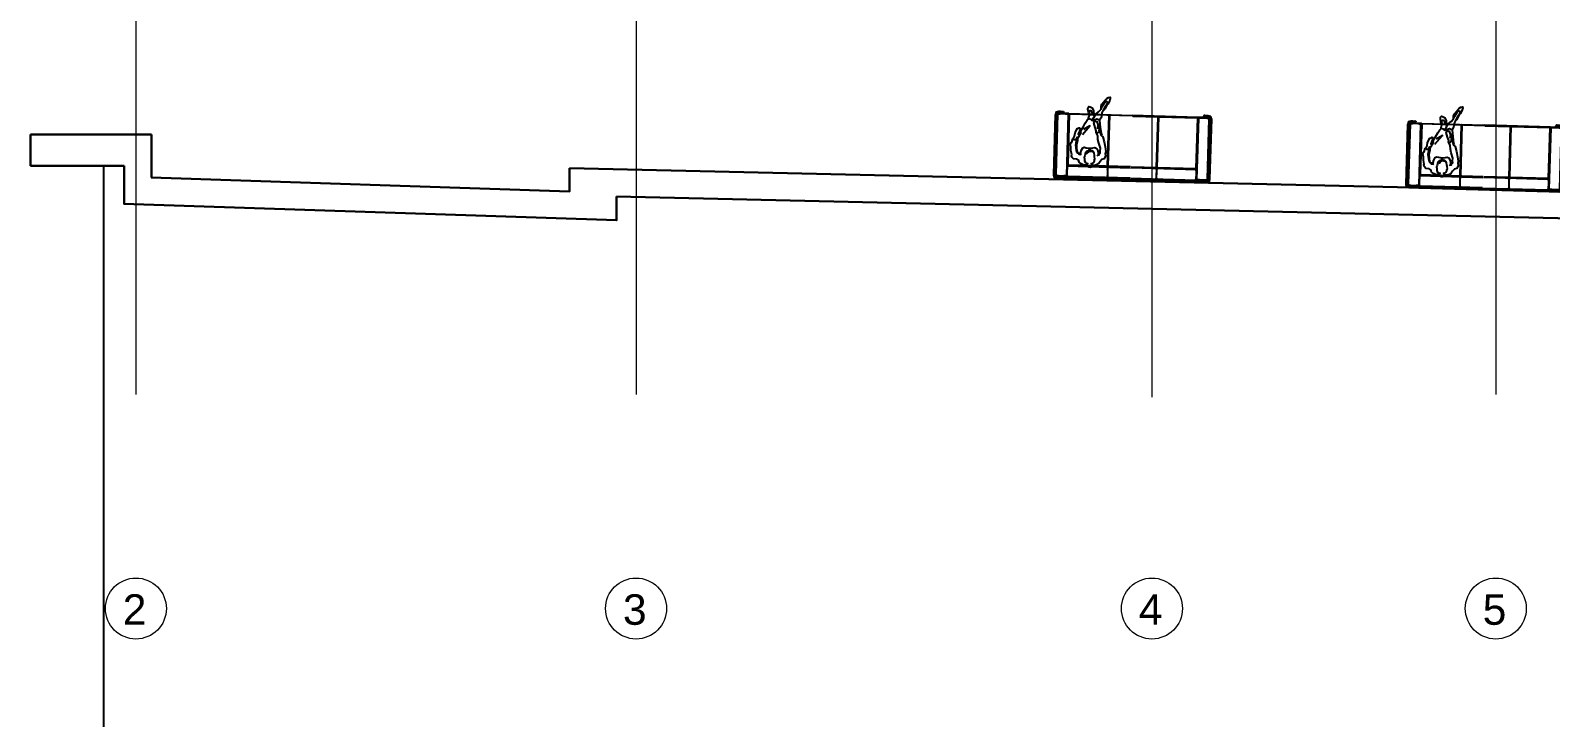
# Model space of a CAD drawing. Header units: millimetres. Extents: x 1531071 to 1560283, y -701792 to -691067.
# Drawn here: x 1545476 to 1547421, y -699335 to -698457 of the extents above; entities that cross this region are included whole.
import ezdxf

# ---------------------------------------------------------------- set-up
doc = ezdxf.new("R2010")
doc.units = ezdxf.units.MM
doc.header["$LTSCALE"] = 20
doc.header["$MEASUREMENT"] = 0
doc.linetypes.add('Dot & Dashed', pattern=[670.277762, 352.777767, -176.388884, 0, -141.111112])
doc.layers.add('mebel', color=21, linetype='Continuous')
doc.layers.add('PLEPO', color=8, linetype='Continuous')
for name, color, linetype, lineweight in [('OXLAR', 6, 'Continuous', 5), ('RAZMERI', 251, 'Continuous', 5), ('wall ext', 30, 'Continuous', 30)]:
    doc.layers.add(name, color=color, linetype=linetype, lineweight=lineweight)
doc.styles.add('СГЕНЕРИР_СТИЛЬ_1', font='arial.ttf')

# ---------------------------------------------------------------- blocks, each defined once
blk = doc.blocks.new('werr')
at = {"layer": 'mebel'}
for p, q in [((1475467, -813384), (1475475, -813350)), ((1475467, -813505), (1475467, -813384)), ((1475475, -813350), (1475512, -813343)), ((1475475, -813350), (1475478, -813353)), ((1475478, -813353), (1475493, -813370)), ((1475480, -813384), (1475484, -813360)), ((1475480, -813505), (1475480, -813384)), ((1475512, -813357), (1475484, -813360)), ((1475494, -813370), (1475503, -813370)), ((1475494, -813505), (1475494, -813370)), ((1475494, -813384), (1475494, -813505)), ((1475495, -813438), (1475497, -813404)), ((1475497, -813404), (1475503, -813370)), ((1475503, -813370), (1476286, -813370)), ((1475512, -813343), (1476281, -813343)), ((1476281, -813357), (1475512, -813357)), ((1476281, -813370), (1475512, -813370)), ((1476314, -813351), (1476281, -813343)), ((1476305, -813360), (1476281, -813357)), ((1476295, -813370), (1476286, -813370)), ((1476286, -813370), (1476291, -813404)), ((1476291, -813404), (1476293, -813438)), ((1476311, -813353), (1476295, -813370)), ((1476295, -813383), (1476295, -813370)), ((1476295, -813430), (1476295, -813384)), ((1476305, -813360), (1476308, -813384)), ((1476308, -813384), (1476308, -813406)), ((1476308, -813440), (1476308, -813406)), ((1476311, -813353), (1476314, -813351)), ((1476314, -813351), (1476322, -813384)), ((1476322, -813384), (1476322, -813395)), ((1476322, -813395), (1476322, -813406)), ((1476322, -813406), (1476322, -813430)), ((1475467, -815176), (1475467, -813505)), ((1475480, -813505), (1475480, -815176)), ((1475492, -813519), (1475526, -813515)), ((1475492, -814323), (1475492, -813519)), ((1475494, -813505), (1475494, -813519)), ((1475497, -813472), (1475495, -813438)), ((1475503, -813505), (1475497, -813472)), ((1476286, -813505), (1475503, -813505)), ((1475526, -813515), (1475560, -813513)), ((1475560, -813513), (1475594, -813515)), ((1475594, -813515), (1475627, -813519)), ((1475627, -813519), (1475627, -814323)), ((1475635, -813513), (1475636, -813515)), ((1475636, -813515), (1475641, -813519)), ((1476289, -813519), (1475641, -813519)), ((1475641, -813519), (1475641, -814323)), ((1476291, -813472), (1476286, -813505)), ((1476287, -813508), (1476287, -813513)), ((1476289, -813519), (1476293, -813515)), ((1476289, -814323), (1476289, -813519)), ((1476293, -813438), (1476291, -813472)), ((1476293, -813515), (1476295, -813513)), ((1476295, -813430), (1476295, -813433)), ((1476299, -813437), (1476295, -813430)), ((1476295, -813433), (1476299, -813443)), ((1476295, -813434), (1476299, -813443)), ((1476295, -813513), (1476295, -813434)), ((1476295, -813513), (1476295, -814329)), ((1476299, -813437), (1476308, -813440)), ((1476299, -813443), (1476299, -813437)), ((1476299, -813443), (1476308, -813447)), ((1476304, -813445), (1476308, -813447)), ((1476318, -813437), (1476308, -813440)), ((1476308, -813440), (1476308, -813447)), ((1476308, -813447), (1476308, -813447)), ((1476308, -813447), (1476309, -813447)), ((1476309, -813447), (1476319, -813443)), ((1476318, -813437), (1476322, -813430)), ((1476318, -813443), (1476318, -813437)), ((1476319, -813443), (1476318, -813443)), ((1476322, -813433), (1476319, -813443)), ((1476322, -813430), (1476322, -813433)), ((1476322, -813433), (1476322, -813431)), ((1476322, -813433), (1476322, -813433)), ((1475526, -814029), (1475492, -814025)), ((1475526, -814029), (1475492, -814034)), ((1475494, -814034), (1475494, -814025)), ((1475560, -814028), (1475526, -814029)), ((1475560, -814031), (1475526, -814029)), ((1475594, -814029), (1475560, -814028)), ((1475594, -814029), (1475560, -814031)), ((1475593, -814029), (1475594, -814029)), ((1475594, -814029), (1475593, -814029)), ((1475627, -814025), (1475594, -814029)), ((1475627, -814034), (1475594, -814029)), ((1475635, -814028), (1475636, -814029)), ((1475636, -814029), (1475635, -814031)), ((1475641, -814025), (1475636, -814029)), ((1475636, -814029), (1475641, -814034)), ((1476289, -814025), (1475641, -814025)), ((1476289, -814034), (1475641, -814034)), ((1476293, -814029), (1476289, -814025)), ((1476293, -814029), (1476289, -814034)), ((1476295, -814028), (1476293, -814029)), ((1476295, -814031), (1476293, -814029)), ((1475492, -814332), (1475492, -815163)), ((1475627, -815163), (1475627, -814332)), ((1475641, -814332), (1475641, -815163)), ((1476289, -814332), (1476289, -815163)), ((1476295, -815169), (1476295, -814326)), ((1475526, -814656), (1475492, -814652)), ((1475526, -814656), (1475492, -814661)), ((1475494, -814661), (1475494, -814652)), ((1475560, -814655), (1475526, -814656)), ((1475560, -814658), (1475526, -814656)), ((1475594, -814656), (1475560, -814655)), ((1475594, -814656), (1475560, -814658)), ((1475593, -814656), (1475594, -814656)), ((1475594, -814656), (1475593, -814656)), ((1475627, -814652), (1475594, -814656)), ((1475627, -814661), (1475594, -814656)), ((1475635, -814655), (1475636, -814656)), ((1475636, -814656), (1475635, -814658)), ((1475641, -814652), (1475636, -814656)), ((1475636, -814656), (1475641, -814661)), ((1476289, -814652), (1475641, -814652)), ((1476289, -814661), (1475641, -814661)), ((1476293, -814656), (1476289, -814652)), ((1476293, -814656), (1476289, -814661)), ((1476295, -814655), (1476293, -814656)), ((1476295, -814658), (1476293, -814656)), ((1475492, -815163), (1475526, -815167)), ((1475494, -815176), (1475494, -815163)), ((1475526, -815167), (1475560, -815169)), ((1475560, -815169), (1475594, -815167)), ((1475594, -815167), (1475627, -815163)), ((1475635, -815169), (1475641, -815163)), ((1475641, -815163), (1476289, -815163)), ((1476287, -815169), (1476287, -815179)), ((1476289, -815163), (1476295, -815169)), ((1476295, -815248), (1476295, -815169)), ((1475467, -815298), (1475467, -815176)), ((1475475, -815332), (1475467, -815298)), ((1475475, -815332), (1475478, -815329)), ((1475512, -815338), (1475475, -815332)), ((1475478, -815329), (1475484, -815322)), ((1475480, -815298), (1475480, -815176)), ((1475484, -815322), (1475480, -815298)), ((1475490, -815314), (1475484, -815322)), ((1475484, -815322), (1475512, -815325)), ((1475490, -815314), (1475493, -815311)), ((1475494, -815298), (1475494, -815176)), ((1475494, -815311), (1475494, -815176)), ((1476295, -815311), (1475494, -815311)), ((1475495, -815244), (1475497, -815210)), ((1475497, -815278), (1475495, -815244)), ((1475497, -815210), (1475503, -815176)), ((1475503, -815311), (1475497, -815278)), ((1475503, -815176), (1476286, -815176)), ((1476286, -815311), (1475503, -815311)), ((1475512, -815311), (1476281, -815311)), ((1475512, -815325), (1476281, -815325)), ((1476281, -815338), (1475512, -815338)), ((1476281, -815325), (1476305, -815321)), ((1476281, -815338), (1476314, -815331)), ((1476286, -815176), (1476291, -815210)), ((1476287, -815179), (1476286, -815179)), ((1476291, -815278), (1476286, -815311)), ((1476291, -815210), (1476293, -815244)), ((1476293, -815244), (1476291, -815278)), ((1476295, -815248), (1476299, -815239)), ((1476295, -815252), (1476299, -815245)), ((1476295, -815298), (1476295, -815248)), ((1476295, -815299), (1476295, -815311)), ((1476298, -815315), (1476295, -815312)), ((1476305, -815321), (1476298, -815315)), ((1476308, -815235), (1476299, -815239)), ((1476299, -815239), (1476299, -815245)), ((1476299, -815245), (1476308, -815242)), ((1476304, -815237), (1476308, -815235)), ((1476308, -815298), (1476305, -815321)), ((1476305, -815321), (1476311, -815328)), ((1476308, -815235), (1476308, -815235)), ((1476309, -815235), (1476308, -815235)), ((1476308, -815242), (1476308, -815235)), ((1476308, -815242), (1476318, -815245)), ((1476308, -815275), (1476308, -815242)), ((1476308, -815275), (1476308, -815298)), ((1476319, -815239), (1476309, -815235)), ((1476314, -815331), (1476311, -815328)), ((1476314, -815331), (1476322, -815298)), ((1476319, -815239), (1476318, -815239)), ((1476318, -815245), (1476322, -815252)), ((1476322, -815248), (1476319, -815239)), ((1476322, -815248), (1476322, -815250)), ((1476322, -815248), (1476322, -815248)), ((1476322, -815252), (1476322, -815248)), ((1476322, -815298), (1476322, -815252))]:
    blk.add_line(p, q, dxfattribs=at)

msp = doc.modelspace()

# ---------------------------------------------------------------- linework, layer by layer
at = {"color": 0, "lineweight": 30, "ltscale": 0.5}
msp.add_line((1545476.1, -698589.9), (1545476.1, -698629.9), dxfattribs=at)
at = {"color": 0, "lineweight": 30, "ltscale": 0.5, "flags": 128}
for points in [[(1545631.1, -698589.9), (1545476.1, -698589.9)], [(1545631.1, -698644.9), (1545631.1, -698589.9)], [(1545476.1, -698629.9), (1545596.1, -698629.9)], [(1545596.1, -698629.9), (1545596.1, -698678.8)], [(1546166.1, -698632.9), (1546166.1, -698662.5), (1546166.1, -698662.6), (1545630.8, -698644.9)], [(1549757.7, -698688.1), (1547745.7, -698669.2), (1546166.1, -698632.9)], [(1545595.8, -698678.7), (1546226.1, -698699.6), (1546226.1, -698699.5), (1546226.1, -698669.3)], [(1549611, -698719.5), (1547745.2, -698704.2), (1546226.1, -698669.3)]]:
    msp.add_lwpolyline(points, dxfattribs=at)
at = {"layer": 'OXLAR', "color": 6, "linetype": 'Dot & Dashed', "ltscale": 0.15}
for p, q in [((1545611.1, -695853.3), (1545611.1, -699157)), ((1546251.1, -695853.3), (1546251.1, -699157)), ((1546911.1, -695856.6), (1546911.1, -699160.2)), ((1547351.1, -695853.3), (1547351.1, -699157))]:
    msp.add_line(p, q, dxfattribs=at)
at = {"layer": 'PLEPO', "color": 1}
for p, q in [((1546841.5, -698580.7, -45.4), (1546841.3, -698582.8, -45.4)), ((1546842.1, -698579.5, -45.4), (1546841.5, -698580.7, -45.4)), ((1546842, -698577, -45.4), (1546841.9, -698578.2, -45.4)), ((1546841.9, -698578.2, -45.4), (1546842.1, -698579.5, -45.4)), ((1546843, -698586.8, -45.4), (1546843.1, -698585.9, -45.4)), ((1546810.4, -698595.5, -45.4), (1546811.3, -698596.3, -45.4)), ((1546811.3, -698596.3, -45.4), (1546813.1, -698596.2, -45.4)), ((1546813.1, -698596.2, -45.4), (1546814.4, -698595.5, -45.4)), ((1546840.3, -698586.9, -45.4), (1546841, -698587.7, -45.4)), ((1546841, -698587.7, -45.4), (1546842, -698587.7, -45.4)), ((1546842, -698587.7, -45.4), (1546843, -698586.8, -45.4)), ((1547291.2, -698599.2, -45.4), (1547292, -698600, -45.4)), ((1547292, -698600, -45.4), (1547292.9, -698600.1, -45.4)), ((1547292.5, -698593.1, -45.4), (1547292.3, -698595.1, -45.4)), ((1547293, -698591.8, -45.4), (1547292.5, -698593.1, -45.4)), ((1547292.9, -698589.3, -45.4), (1547292.9, -698590.6, -45.4)), ((1547292.9, -698590.6, -45.4), (1547293, -698591.8, -45.4)), ((1547292.9, -698600.1, -45.4), (1547293.9, -698599.2, -45.4)), ((1547293.9, -698599.2, -45.4), (1547294.1, -698598.2, -45.4)), ((1546828, -698611.6, -45.4), (1546830.2, -698610.9, -45.4)), ((1546832.4, -698610.7, -45.4), (1546834.7, -698611.3, -45.4)), ((1547261.3, -698607.9, -45.4), (1547262.3, -698608.7, -45.4)), ((1547262.3, -698608.7, -45.4), (1547264, -698608.6, -45.4)), ((1547264, -698608.6, -45.4), (1547265.3, -698607.8, -45.4)), ((1547278.9, -698624, -45.4), (1547281.1, -698623.3, -45.4)), ((1547283.4, -698623, -45.4), (1547285.6, -698623.6, -45.4))]:
    msp.add_line(p, q, dxfattribs=at)
at = {"layer": 'PLEPO', "color": 1, "elevation": -45.4}
for points in [[(1546834.8, -698571.8), (1546835.5, -698570.4), (1546836.9, -698568.2), (1546837.9, -698566.1), (1546839.4, -698563.9), (1546842.9, -698561), (1546846.2, -698557.4), (1546847.6, -698554), (1546851.5, -698547.9), (1546853, -698547.3), (1546853.9, -698548), (1546854, -698549.7), (1546852.3, -698553.2), (1546850.5, -698556), (1546848.8, -698558.9), (1546847.2, -698562.4), (1546846.5, -698566.9), (1546845.7, -698569.1), (1546844.2, -698571.8)], [(1546846.1, -698556.8), (1546846, -698554.3), (1546847.2, -698551.3), (1546849.6, -698548.3), (1546851, -698546.3), (1546853.4, -698543.9), (1546855.5, -698542.5), (1546857.6, -698542.4), (1546857.8, -698543.7), (1546857.3, -698546), (1546855.8, -698549), (1546854.6, -698551), (1546853, -698553.2), (1546850.8, -698557.1), (1546850.1, -698558.5), (1546849, -698559.1)], [(1546831.1, -698564.9), (1546829.9, -698561.2), (1546829.3, -698557.6), (1546829.5, -698555.3), (1546830.5, -698554.3), (1546832, -698554.5), (1546834.7, -698556), (1546836.5, -698559.7), (1546836.6, -698564.4)], [(1546837.2, -698565.9), (1546835.8, -698564.7), (1546834.4, -698564.7), (1546832, -698564.9), (1546830.3, -698566.5), (1546829.7, -698569.1), (1546829.8, -698570.1)], [(1546835.2, -698564.4), (1546834.8, -698562), (1546833.8, -698560.2), (1546832.7, -698559.6), (1546831.4, -698559.5), (1546830.7, -698561.1), (1546831.3, -698563.8), (1546831.7, -698565.1)], [(1547282, -698577.2), (1547280.9, -698573.6), (1547280.2, -698569.9), (1547280.4, -698567.7), (1547281.4, -698566.6), (1547283, -698566.8), (1547285.6, -698568.3), (1547287.4, -698572), (1547287.6, -698576.8)], [(1547285.8, -698584.2), (1547286.5, -698582.8), (1547287.8, -698580.6), (1547288.8, -698578.4), (1547290.3, -698576.2), (1547293.9, -698573.3), (1547297.1, -698569.8), (1547298.5, -698566.3), (1547302.5, -698560.3), (1547303.9, -698559.7), (1547304.9, -698560.3), (1547305, -698562.1), (1547303.3, -698565.5), (1547301.5, -698568.3), (1547299.8, -698571.3), (1547298.1, -698574.7), (1547297.5, -698579.3), (1547296.6, -698581.5), (1547295.1, -698584.1)], [(1547297, -698569.1), (1547296.9, -698566.6), (1547298.1, -698563.6), (1547300.6, -698560.7), (1547301.9, -698558.7), (1547304.3, -698556.2), (1547306.4, -698554.8), (1547308.5, -698554.7), (1547308.8, -698556), (1547308.2, -698558.4), (1547306.7, -698561.3), (1547305.6, -698563.4), (1547303.9, -698565.5), (1547301.7, -698569.4), (1547301.1, -698570.8), (1547299.9, -698571.4)], [(1546827.4, -698629.3), (1546823.2, -698628.9), (1546820.4, -698627.5), (1546818.1, -698625.5), (1546817.6, -698623.9), (1546817.6, -698623.3), (1546814.8, -698621.6), (1546810.6, -698620.9), (1546808.7, -698619.1), (1546808.8, -698618.4), (1546808.2, -698617), (1546808.5, -698615.6), (1546807.4, -698610.5), (1546807.5, -698606.5), (1546806.9, -698602.4), (1546807.7, -698600), (1546808.7, -698599.7), (1546809.8, -698595.3), (1546810.9, -698594.6), (1546812.2, -698591.9), (1546813, -698587.7), (1546815.5, -698582.4), (1546816.2, -698582.7), (1546816.8, -698581.8), (1546817.6, -698581.6), (1546818.6, -698581.2), (1546819, -698581.8), (1546819, -698582.5), (1546819.6, -698582.6), (1546816.9, -698589.7), (1546817.4, -698590.2), (1546819.8, -698586.9), (1546820.1, -698587.7), (1546818.1, -698591), (1546817.1, -698593.3), (1546815.2, -698593.9), (1546814.4, -698594.8), (1546815, -698595.2), (1546813.6, -698600.8), (1546813.2, -698603.4), (1546814.2, -698610.5), (1546814.8, -698612.1), (1546815.9, -698612.3), (1546815.6, -698613.3), (1546817.9, -698614), (1546817.6, -698615.1), (1546819.5, -698615.1), (1546820.6, -698615.8)], [(1546819.5, -698586.4), (1546823, -698580.7), (1546825.9, -698575.4), (1546828.4, -698571.5), (1546830.8, -698569.6), (1546833.6, -698570.7), (1546834.7, -698572.1), (1546838.4, -698570.8), (1546840.8, -698570.1), (1546842.6, -698570.6), (1546844.2, -698572.1), (1546844.5, -698576.1), (1546845, -698580.4), (1546846.1, -698588.5), (1546847, -698590.6)], [(1546822.1, -698589.8), (1546831.8, -698579), (1546823.7, -698583.5)], [(1546840.9, -698617.3), (1546841.8, -698616.4), (1546843.5, -698616.1), (1546843.5, -698615), (1546845, -698613.7), (1546844.8, -698611.1), (1546845.2, -698607.6), (1546843, -698600.9), (1546842, -698596.3), (1546841.9, -698591.8), (1546839.6, -698587.2), (1546839.8, -698585.4), (1546838.4, -698581.1), (1546836.8, -698575.1), (1546837.3, -698574.3), (1546837.3, -698573.5), (1546838.1, -698573.4), (1546838.6, -698572.4), (1546839.9, -698573.6), (1546840.5, -698573.1), (1546842, -698577), (1546842.9, -698577.3), (1546843.6, -698580.5), (1546843.5, -698583.2), (1546843.2, -698584.6), (1546843.6, -698585.6), (1546844.5, -698586.7), (1546846.2, -698591), (1546848.3, -698592.8), (1546849.9, -698599.2), (1546851.3, -698605.9), (1546852.2, -698611.6), (1546851.3, -698614.5), (1546851.9, -698617), (1546850.2, -698621.1), (1546847.1, -698621.8), (1546844.8, -698624.4), (1546843, -698626.9), (1546840.4, -698628.6), (1546836.8, -698629.7), (1546834.6, -698629.7)], [(1547270.5, -698598.8), (1547274, -698593), (1547276.8, -698587.7), (1547279.3, -698583.8), (1547281.7, -698582), (1547284.6, -698583), (1547285.6, -698584.5), (1547289.3, -698583.2), (1547291.7, -698582.4), (1547293.6, -698583), (1547295.1, -698584.5), (1547295.5, -698588.4), (1547296, -698592.7), (1547297, -698600.8), (1547297.9, -698602.9)], [(1547288.2, -698578.2), (1547286.8, -698577.1), (1547285.4, -698577), (1547283, -698577.3), (1547281.2, -698578.8), (1547280.6, -698581.5), (1547280.8, -698582.4)], [(1547286.2, -698576.7), (1547285.8, -698574.3), (1547284.7, -698572.6), (1547283.6, -698571.9), (1547282.3, -698571.9), (1547281.7, -698573.4), (1547282.2, -698576.1), (1547282.7, -698577.4)], [(1547291.9, -698629.7), (1547292.7, -698628.8), (1547294.4, -698628.5), (1547294.5, -698627.4), (1547295.9, -698626), (1547295.7, -698623.5), (1547296.1, -698620), (1547293.9, -698613.3), (1547293, -698608.6), (1547292.8, -698604.2), (1547290.6, -698599.5), (1547290.8, -698597.8), (1547289.3, -698593.5), (1547287.7, -698587.4), (1547288.2, -698586.6), (1547288.3, -698585.8), (1547289.1, -698585.7), (1547289.6, -698584.8), (1547290.8, -698585.9), (1547291.4, -698585.5), (1547292.9, -698589.3), (1547293.9, -698589.6), (1547294.6, -698592.8), (1547294.5, -698595.5), (1547294.1, -698596.9), (1547294.6, -698597.9), (1547295.5, -698599), (1547297.1, -698603.4), (1547299.3, -698605.2), (1547300.8, -698611.6), (1547302.2, -698618.3), (1547303.1, -698624), (1547302.3, -698626.8), (1547302.8, -698629.4), (1547301.1, -698633.4), (1547298.1, -698634.1), (1547295.8, -698636.8), (1547294, -698639.3), (1547291.4, -698640.9), (1547287.7, -698642.1), (1547285.5, -698642)], [(1546815.8, -698612.2), (1546815.2, -698608.2), (1546815.1, -698602.8), (1546816.4, -698597.1), (1546816.8, -698593.8)], [(1547278.4, -698641.6), (1547274.1, -698641.2), (1547271.3, -698639.9), (1547269, -698637.9), (1547268.6, -698636.3), (1547268.6, -698635.6), (1547265.8, -698634), (1547261.5, -698633.2), (1547259.7, -698631.4), (1547259.7, -698630.8), (1547259.1, -698629.3), (1547259.5, -698627.9), (1547258.4, -698622.8), (1547258.5, -698618.9), (1547257.8, -698614.7), (1547258.7, -698612.4), (1547259.6, -698612.1), (1547260.7, -698607.7), (1547261.8, -698606.9), (1547263.2, -698604.3), (1547263.9, -698600), (1547266.5, -698594.7), (1547267.1, -698595), (1547267.8, -698594.1), (1547268.6, -698594), (1547269.5, -698593.5), (1547270, -698594.2), (1547270, -698594.8), (1547270.6, -698595), (1547267.8, -698602), (1547268.3, -698602.5), (1547270.8, -698599.3), (1547271.1, -698600.1), (1547269.1, -698603.3), (1547268, -698605.7), (1547266.1, -698606.3), (1547265.3, -698607.2), (1547265.9, -698607.5), (1547264.5, -698613.2), (1547264.1, -698615.7), (1547265.2, -698622.9), (1547265.7, -698624.5), (1547266.8, -698624.7), (1547266.5, -698625.6), (1547268.9, -698626.3), (1547268.5, -698627.4), (1547270.4, -698627.5), (1547271.5, -698628.1)], [(1547273.1, -698602.2), (1547282.7, -698591.4), (1547274.7, -698595.9)], [(1546819.8, -698615), (1546820.7, -698610.2), (1546822.7, -698607), (1546824.3, -698606.1), (1546827, -698606.8), (1546831.4, -698607.4), (1546835.7, -698607), (1546837.9, -698606.6), (1546839.8, -698607.3), (1546840.6, -698608.3), (1546841.9, -698611), (1546842.3, -698613.7), (1546842.6, -698615.8)], [(1546836.6, -698613.4), (1546835.6, -698612.1), (1546833.5, -698611.7), (1546830.8, -698611.5), (1546828.6, -698612.8), (1546828, -698614.3), (1546827.9, -698613.6), (1546826.8, -698613.3), (1546826, -698614.2)], [(1547266.7, -698624.5), (1547266.2, -698620.5), (1547266, -698615.1), (1547267.3, -698609.5), (1547267.7, -698606.1)], [(1547270.7, -698627.3), (1547271.7, -698622.6), (1547273.7, -698619.3), (1547275.3, -698618.4), (1547277.9, -698619.1), (1547282.4, -698619.7), (1547286.6, -698619.4), (1547288.9, -698619), (1547290.8, -698619.7), (1547291.5, -698620.6), (1547292.9, -698623.4), (1547293.3, -698626.1), (1547293.5, -698628.1)], [(1547287.6, -698625.8), (1547286.5, -698624.5), (1547284.4, -698624.1), (1547281.8, -698623.8), (1547279.5, -698625.2), (1547279, -698626.6), (1547278.8, -698626), (1547277.7, -698625.6), (1547276.9, -698626.5)]]:
    msp.add_lwpolyline(points, dxfattribs=at)
for points in [[(1546831, -698608.8), (1546830.2, -698609.8), (1546829.7, -698610.8), (1546827.7, -698611.2), (1546826.2, -698612.8), (1546825.1, -698617), (1546824.4, -698618.9), (1546824.7, -698621.1), (1546824.8, -698623.8), (1546826.1, -698625.9), (1546827.5, -698626.9), (1546829.1, -698627.1), (1546828, -698627.4), (1546827.6, -698629), (1546828.4, -698630.3), (1546830.2, -698631.4), (1546832, -698631.5), (1546833.2, -698631.1), (1546834.1, -698629.7), (1546834.3, -698627.8), (1546833.4, -698626.9), (1546835, -698627), (1546836.6, -698625.8), (1546837.6, -698624.1), (1546837.6, -698622.3), (1546838.1, -698620.9), (1546837.7, -698618.4), (1546837.6, -698616.4), (1546837.2, -698613.9), (1546836.5, -698612.5), (1546835, -698611), (1546832.9, -698610.6), (1546832.5, -698609.9), (1546831.5, -698608.8)], [(1547281.9, -698621.2), (1547281.2, -698622.1), (1547280.7, -698623.2), (1547278.6, -698623.6), (1547277.1, -698625.1), (1547276.1, -698629.4), (1547275.4, -698631.3), (1547275.6, -698633.5), (1547275.7, -698636.2), (1547277.1, -698638.3), (1547278.5, -698639.3), (1547280, -698639.5), (1547278.9, -698639.8), (1547278.5, -698641.3), (1547279.3, -698642.6), (1547281.2, -698643.8), (1547282.9, -698643.8), (1547284.2, -698643.4), (1547285, -698642), (1547285.2, -698640.1), (1547284.3, -698639.3), (1547285.9, -698639.3), (1547287.5, -698638.1), (1547288.5, -698636.4), (1547288.6, -698634.7), (1547289.1, -698633.2), (1547288.7, -698630.7), (1547288.6, -698628.8), (1547288.2, -698626.2), (1547287.4, -698624.8), (1547285.9, -698623.3), (1547283.8, -698622.9), (1547283.5, -698622.2), (1547282.4, -698621.1)]]:
    msp.add_lwpolyline(points, close=True, dxfattribs=at)
at = {"layer": 'RAZMERI', "color": 0}
for centre in [(1545611.1, -699196), (1546251.1, -699196), (1546911.1, -699196), (1547351.1, -699196)]:
    msp.add_circle(centre, 39, dxfattribs=at)
at = {"layer": 'wall ext', "color": 0, "lineweight": -3, "ltscale": 0.5}
msp.add_lwpolyline([(1545569.9, -700001.8), (1545569.9, -698629.9)], dxfattribs=at)

# ---------------------------------------------------------------- block references
at = {"layer": 'wall ext', "color": 0, "lineweight": -3, "xscale": 0.1, "yscale": 0.1, "zscale": 0.1, "rotation": 88.30254542223533}
for p in [(1461116.1, -843718.2), (1461567, -843730.6)]:
    msp.add_blockref('werr', p, dxfattribs=at)

# ---------------------------------------------------------------- texts
at = {"layer": 'RAZMERI', "color": 0, "style": 'СГЕНЕРИР_СТИЛЬ_1'}
for s, p in [('2', (1545594.3, -699216.8)), ('3', (1546234.3, -699216.8)), ('4', (1546894.3, -699216.8)), ('5', (1547334.3, -699216.8))]:
    msp.add_text(s, height=39, dxfattribs=at).set_placement(p)

doc.saveas('drawing.dxf')
